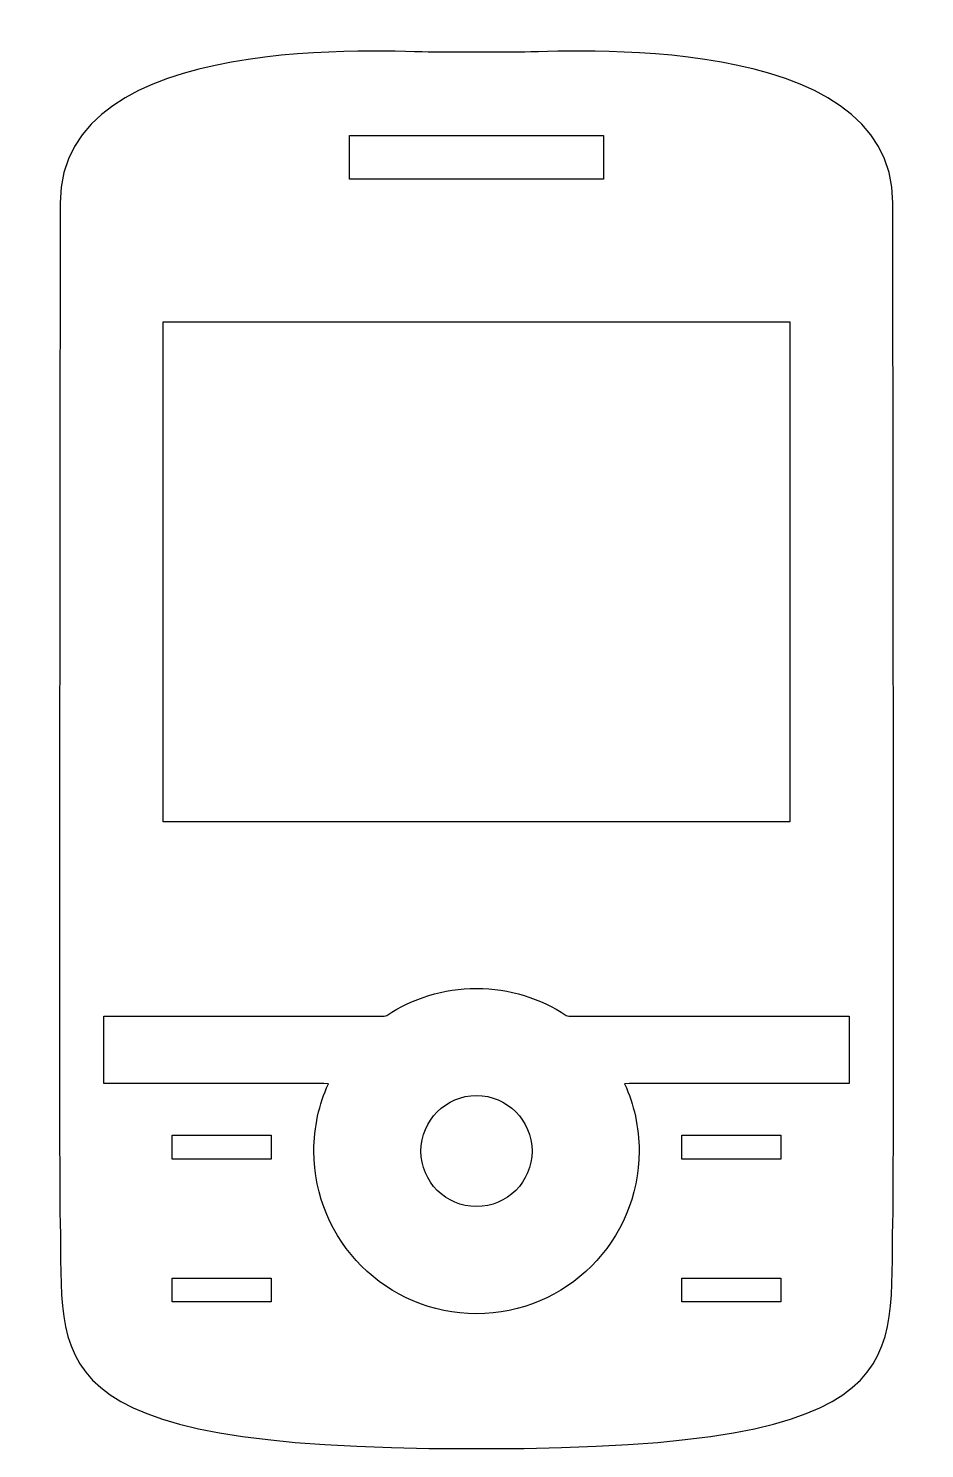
# Model space of a CAD drawing. Header units: centimetres. Extents: x -5.8 to 5.8, y -9.1 to 9.4.
import ezdxf

# ---------------------------------------------------------------- set-up
doc = ezdxf.new("R2010")
doc.units = ezdxf.units.CM
doc.header["$MEASUREMENT"] = 0
doc.layers.add('Camada 1', color=7, linetype='Continuous')

msp = doc.modelspace()

# ---------------------------------------------------------------- linework, layer by layer
at = {"layer": 'Camada 1'}
for points, knots in [([(0.56739, 9.07087), (1.08317, 9.07087), (5.41583, 9.38035), (5.41583, 7.11086), (5.41583, 7.11086), (5.41583, 4.84137), (5.43358, -5.52646), (5.41583, -6.14503), (5.41583, -6.14503), (5.36426, -7.95031), (5.82847, -9.08505), (0.10316, -9.08505), (0.10316, -9.08505), (0.10316, -9.08505), (-0.10315, -9.08505), (-0.10315, -9.08505), (-0.10315, -9.08505), (-5.82844, -9.08505), (-5.36423, -7.9503), (-5.41582, -6.14503), (-5.41582, -6.14503), (-5.43355, -5.52646), (-5.41582, 4.84137), (-5.41582, 7.11086), (-5.41582, 7.11086), (-5.41582, 9.38035), (-1.08316, 9.07087), (-0.56739, 9.07087), (-0.56739, 9.07087), (-0.56739, 9.07087), (0.56739, 9.07087), (0.56739, 9.07087)], [0, 0, 0, 0, 0.11111111, 0.11111111, 0.11111111, 0.11111111, 0.22222222, 0.22222222, 0.22222222, 0.22222222, 0.33333333, 0.33333333, 0.33333333, 0.33333333, 0.44444444, 0.44444444, 0.44444444, 0.44444444, 0.55555556, 0.55555556, 0.55555556, 0.55555556, 0.66666667, 0.66666667, 0.66666667, 0.66666667, 0.77777778, 0.77777778, 0.77777778, 0.77777778, 1, 1, 1, 1]), ([(0.10315, 7.42035), (0.10315, 7.42035), (1.65054, 7.42035), (1.65054, 7.42035), (1.65054, 7.42035), (1.65054, 7.42035), (1.65054, 7.98769), (1.65054, 7.98769), (1.65054, 7.98769), (1.65054, 7.98769), (0.10315, 7.98769), (0.10315, 7.98769), (0.10315, 7.98769), (0.10315, 7.98769), (-0.10315, 7.98769), (-0.10315, 7.98769), (-0.10315, 7.98769), (-0.10315, 7.98769), (-1.65054, 7.98769), (-1.65054, 7.98769), (-1.65054, 7.98769), (-1.65054, 7.98769), (-1.65054, 7.42032), (-1.65054, 7.42032), (-1.65054, 7.42032), (-1.65054, 7.42032), (-0.10315, 7.42032), (-0.10315, 7.42032), (-0.10315, 7.42032), (-0.10315, 7.42032), (0.10315, 7.42032), (0.10315, 7.42032), (0.10315, 7.42032), (0.10315, 7.42032), (0.10315, 7.42035), (0.10315, 7.42035)], [0, 0, 0, 0, 0.1, 0.1, 0.1, 0.1, 0.2, 0.2, 0.2, 0.2, 0.3, 0.3, 0.3, 0.3, 0.4, 0.4, 0.4, 0.4, 0.5, 0.5, 0.5, 0.5, 0.6, 0.6, 0.6, 0.6, 0.7, 0.7, 0.7, 0.7, 0.8, 0.8, 0.8, 0.8, 1, 1, 1, 1]), ([(-0.10233, 5.56347), (-0.10233, 5.56347), (-4.07476, 5.56347), (-4.07476, 5.56347), (-4.07476, 5.56347), (-4.07476, 5.56347), (-4.07476, -0.93552), (-4.07476, -0.93552), (-4.07476, -0.93552), (-4.07476, -0.93552), (-0.10233, -0.93551), (-0.10233, -0.93551), (-0.10233, -0.93551), (-0.10233, -0.93551), (0.10238, -0.93551), (0.10238, -0.93551), (0.10238, -0.93551), (0.10238, -0.93551), (4.07478, -0.93551), (4.07478, -0.93551), (4.07478, -0.93551), (4.07478, -0.93551), (4.07478, 5.56347), (4.07478, 5.56347), (4.07478, 5.56347), (4.07478, 5.56347), (0.10238, 5.56347), (0.10238, 5.56347), (0.10238, 5.56347), (0.10238, 5.56347), (-0.10233, 5.56347), (-0.10233, 5.56347)], [0, 0, 0, 0, 0.11111111, 0.11111111, 0.11111111, 0.11111111, 0.22222222, 0.22222222, 0.22222222, 0.22222222, 0.33333333, 0.33333333, 0.33333333, 0.33333333, 0.44444444, 0.44444444, 0.44444444, 0.44444444, 0.55555556, 0.55555556, 0.55555556, 0.55555556, 0.66666667, 0.66666667, 0.66666667, 0.66666667, 0.77777778, 0.77777778, 0.77777778, 0.77777778, 1, 1, 1, 1]), ([(-1.16537, -3.45205), (-1.16537, -3.45205), (-1.19921, -3.46292), (-1.19921, -3.46292), (-1.19921, -3.46292), (-1.19921, -3.46292), (-4.84845, -3.46292), (-4.84845, -3.46292), (-4.84845, -3.46292), (-4.84845, -3.46292), (-4.84845, -4.33978), (-4.84845, -4.33978), (-4.84845, -4.33978), (-4.84845, -4.33978), (-1.98582, -4.33978), (-1.98582, -4.33978), (-1.98582, -4.33978), (-1.98582, -4.33978), (-1.92698, -4.34338), (-1.92698, -4.34338), (-1.92698, -4.34338), (-2.04787, -4.60937), (-2.11478, -4.90509), (-2.11478, -5.21664), (-2.11478, -5.21664), (-2.11478, -6.38443), (-1.16778, -7.3314), (-0.00002, -7.3314), (-0.00002, -7.3314), (1.16777, -7.3314), (2.11474, -6.38443), (2.11474, -5.21664), (2.11474, -5.21664), (2.11474, -4.90512), (2.04783, -4.60937), (1.92697, -4.34338), (1.92697, -4.34338), (1.92697, -4.34338), (1.98579, -4.33978), (1.98579, -4.33978), (1.98579, -4.33978), (1.98579, -4.33978), (4.84842, -4.33978), (4.84842, -4.33978), (4.84842, -4.33978), (4.84842, -4.33978), (4.84842, -3.46292), (4.84842, -3.46292), (4.84842, -3.46292), (4.84842, -3.46292), (1.19921, -3.46292), (1.19921, -3.46292), (1.19921, -3.46292), (1.19921, -3.46292), (1.1654, -3.45205), (1.1654, -3.45205), (1.1654, -3.45205), (0.83173, -3.23083), (0.43121, -3.10187), (0.00002, -3.10187), (0.00002, -3.10187), (-0.43115, -3.10187), (-0.8317, -3.23083), (-1.16537, -3.45205)], [0, 0, 0, 0, 0.05882353, 0.05882353, 0.05882353, 0.05882353, 0.11764706, 0.11764706, 0.11764706, 0.11764706, 0.17647059, 0.17647059, 0.17647059, 0.17647059, 0.23529412, 0.23529412, 0.23529412, 0.23529412, 0.29411765, 0.29411765, 0.29411765, 0.29411765, 0.35294118, 0.35294118, 0.35294118, 0.35294118, 0.41176471, 0.41176471, 0.41176471, 0.41176471, 0.47058824, 0.47058824, 0.47058824, 0.47058824, 0.52941176, 0.52941176, 0.52941176, 0.52941176, 0.58823529, 0.58823529, 0.58823529, 0.58823529, 0.64705882, 0.64705882, 0.64705882, 0.64705882, 0.70588235, 0.70588235, 0.70588235, 0.70588235, 0.76470588, 0.76470588, 0.76470588, 0.76470588, 0.82352941, 0.82352941, 0.82352941, 0.82352941, 0.88235294, 0.88235294, 0.88235294, 0.88235294, 1, 1, 1, 1]), ([(-0.72211, -5.21663), (-0.72211, -5.61552), (-0.39892, -5.93873), (-0.00001, -5.93873), (-0.00001, -5.93873), (0.39893, -5.93873), (0.72209, -5.61551), (0.72209, -5.21663), (0.72209, -5.21663), (0.72209, -4.81769), (0.39893, -4.49453), (-0.00001, -4.49453), (-0.00001, -4.49453), (-0.39893, -4.49453), (-0.72211, -4.81767), (-0.72211, -5.21663)], [0, 0, 0, 0, 0.2, 0.2, 0.2, 0.2, 0.4, 0.4, 0.4, 0.4, 0.6, 0.6, 0.6, 0.6, 1, 1, 1, 1]), ([(-2.66924, -5.01031), (-2.66924, -5.01031), (-3.95871, -5.01031), (-3.95871, -5.01031), (-3.95871, -5.01031), (-3.95871, -5.01031), (-3.95871, -5.31979), (-3.95871, -5.31979), (-3.95871, -5.31979), (-3.95871, -5.31979), (-2.66924, -5.31979), (-2.66924, -5.31979), (-2.66924, -5.31979), (-2.66924, -5.31979), (-2.66924, -5.01031), (-2.66924, -5.01031)], [0, 0, 0, 0, 0.2, 0.2, 0.2, 0.2, 0.4, 0.4, 0.4, 0.4, 0.6, 0.6, 0.6, 0.6, 1, 1, 1, 1]), ([(2.66924, -5.31979), (2.66924, -5.31979), (3.95871, -5.31979), (3.95871, -5.31979), (3.95871, -5.31979), (3.95871, -5.31979), (3.95871, -5.01031), (3.95871, -5.01031), (3.95871, -5.01031), (3.95871, -5.01031), (2.66924, -5.01031), (2.66924, -5.01031), (2.66924, -5.01031), (2.66924, -5.01031), (2.66924, -5.31979), (2.66924, -5.31979)], [0, 0, 0, 0, 0.2, 0.2, 0.2, 0.2, 0.4, 0.4, 0.4, 0.4, 0.6, 0.6, 0.6, 0.6, 1, 1, 1, 1]), ([(-2.66924, -6.86715), (-2.66924, -6.86715), (-3.95871, -6.86715), (-3.95871, -6.86715), (-3.95871, -6.86715), (-3.95871, -6.86715), (-3.95871, -7.17661), (-3.95871, -7.17661), (-3.95871, -7.17661), (-3.95871, -7.17661), (-2.66924, -7.17661), (-2.66924, -7.17661), (-2.66924, -7.17661), (-2.66924, -7.17661), (-2.66924, -6.86715), (-2.66924, -6.86715)], [0, 0, 0, 0, 0.2, 0.2, 0.2, 0.2, 0.4, 0.4, 0.4, 0.4, 0.6, 0.6, 0.6, 0.6, 1, 1, 1, 1]), ([(2.66924, -7.17664), (2.66924, -7.17664), (3.95871, -7.17664), (3.95871, -7.17664), (3.95871, -7.17664), (3.95871, -7.17664), (3.95871, -6.86718), (3.95871, -6.86718), (3.95871, -6.86718), (3.95871, -6.86718), (2.66924, -6.86718), (2.66924, -6.86718), (2.66924, -6.86718), (2.66924, -6.86718), (2.66924, -7.17664), (2.66924, -7.17664)], [0, 0, 0, 0, 0.2, 0.2, 0.2, 0.2, 0.4, 0.4, 0.4, 0.4, 0.6, 0.6, 0.6, 0.6, 1, 1, 1, 1])]:
    msp.add_open_spline(points, degree=3, knots=knots, dxfattribs=at)

doc.saveas('drawing.dxf')
